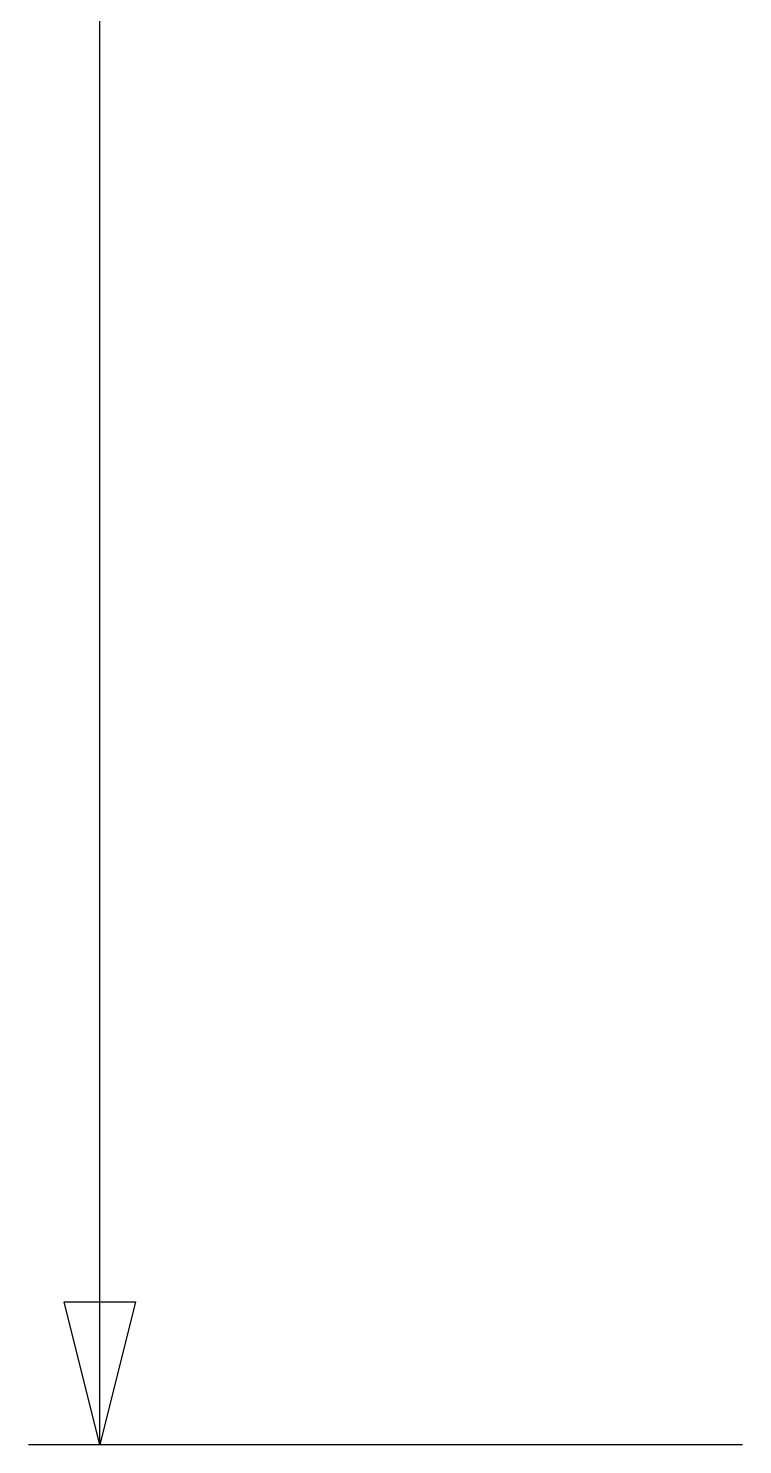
# Model space of a CAD drawing. Header units: inches. Extents: x -0.63 to 3.45, y 0 to 2.67.
# Drawn here: x -0.55 to -0.05, y 0 to 0.992 of the extents above; entities that cross this region are included whole.
import ezdxf

# ---------------------------------------------------------------- set-up
doc = ezdxf.new("R2010")
doc.units = ezdxf.units.IN
doc.header["$MEASUREMENT"] = 0
doc.layers.add('BOARD_DIMS', color=7, linetype='Continuous')

# ---------------------------------------------------------------- blocks, each defined once
blk = doc.blocks.new('SE23')
at = {"layer": 'BOARD_DIMS', "color": 7, "linetype": 'Continuous'}
blk.add_line((-0.5, 0), (-0.5, 1.0575), dxfattribs=at)
blk = doc.blocks.new('SE22')
at = {"layer": 'BOARD_DIMS'}
blk.add_blockref('SE23', (0, 0), dxfattribs=at)
blk = doc.blocks.new('SE25')
at = {"layer": 'BOARD_DIMS', "color": 7, "linetype": 'Continuous'}
for p, q in [((-0.5, 0), (-0.525, 0.1)), ((-0.525, 0.1), (-0.475, 0.1)), ((-0.475, 0.1), (-0.5, 0))]:
    blk.add_line(p, q, dxfattribs=at)
blk = doc.blocks.new('SE24')
at = {"layer": 'BOARD_DIMS'}
blk.add_blockref('SE25', (0, 0), dxfattribs=at)
blk = doc.blocks.new('SE31')
at = {"layer": 'BOARD_DIMS', "color": 7, "linetype": 'Continuous'}
blk.add_line((-0.05, 0), (-0.55, 0), dxfattribs=at)
blk = doc.blocks.new('SE30')
at = {"layer": 'BOARD_DIMS'}
blk.add_blockref('SE31', (0, 0), dxfattribs=at)

msp = doc.modelspace()

# ---------------------------------------------------------------- block references
for name in ['SE22', 'SE24', 'SE30']:
    msp.add_blockref(name, (0, 0))

doc.saveas('drawing.dxf')
